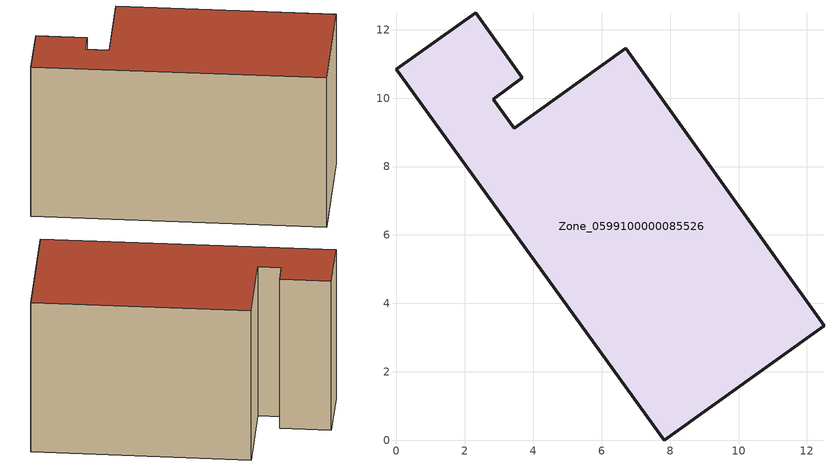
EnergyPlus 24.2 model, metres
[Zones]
Zone_0599100000085526
 floor ground (C_G): 7.82,0 0,10.85 2.32,12.49 3.68,10.59 2.83,9.97 3.44,9.12 6.7,11.46 12.5,3.35 z0
 wall outside (C_F): 12.5,3.35 6.7,11.46 3.44,9.12 2.83,9.97 3.68,10.59 2.32,12.49 0,10.85 7.82,0 12.5,3.35 z0:7.76
 roof outside (C_R): 0,10.85 7.82,0 12.5,3.35 6.7,11.46 3.44,9.12 2.83,9.97 3.68,10.59 2.32,12.49 z7.76
[BUILDING]
Pand.0599100000085526: North Axis=0; Terrain=City; Loads Convergence Tolerance Value=0.04; Temperature Convergence Tolerance Value=0.4; Solar Distribution=FullExterior; Maximum Number of Warmup Days=25; Minimum Number of Warmup Days=1
[Site:Location]
Rotterdam.The.Hague.AP_ZH_NLD Design_Conditions: Latitude=51.96; Longitude=4.45; Time Zone=1; Elevation=-4.5
[SITE:GROUNDTEMPERATURE:BUILDINGSURFACE]
18, 18, 18, 18, 18, 18, 18, 18, 18, 18, 18, 18
[MATERIAL] Thermal Absorptance=0.9; Solar Absorptance=0.7; Visible Absorptance=0.7
Name | Roughness | Thickness | Conductivity | Density | Specific Heat
G.TI.1975-1991 | MediumSmooth | 0.15 | 0.288461 | 540 | 1210
F.TI.1975-1991 | Rough | 0.3 | 0.230769 | 1920 | 840
R.TI.1975-1991 | MediumRough | 0.2 | 0.153846 | 1500 | 1000
[CONSTRUCTION]
C_G: G.TI.1975-1991
C_F: F.TI.1975-1991
C_R: R.TI.1975-1991
[ZONE]
Zone_0599100000085526: Type=1; Multiplier=1; Ceiling Height=Autocalculate; Volume=Autocalculate; Floor Area=autocalculate; Part of Total Floor Area=Yes
[ZONEINFILTRATION:DESIGNFLOWRATE]
Infil_Zone_0599100000085526: Zone or ZoneList or Space or SpaceList=Zone_0599100000085526; Schedule=AlwaysOn; Design Flow Rate Calculation Method=Flow/Area; Flow Rate per Floor Area=0.003; Constant Term Coefficient=1; Temperature Term Coefficient=0; Velocity Term Coefficient=0; Velocity Squared Term Coefficient=0
[HVACTEMPLATE:ZONE:IDEALLOADSAIRSYSTEM]
Zone_0599100000085526: Maximum Heating Supply Air Temperature=50; Minimum Cooling Supply Air Temperature=13; Maximum Heating Supply Air Humidity Ratio=0.0156; Minimum Cooling Supply Air Humidity Ratio=0.0077; Heating Limit=NoLimit; Cooling Limit=NoLimit; Dehumidification Control Type=ConstantSensibleHeatRatio; Cooling Sensible Heat Ratio=0.7; Dehumidification Setpoint=60; Humidification Control Type=None; Humidification Setpoint=30; Outdoor Air Method=None; Outdoor Air Flow Rate per Person=0.00944; Outdoor Air Flow Rate per Zone Floor Area=0; Outdoor Air Flow Rate per Zone=0; Demand Controlled Ventilation Type=None; Outdoor Air Economizer Type=NoEconomizer; Heat Recovery Type=None; Sensible Heat Recovery Effectiveness=0.7; Latent Heat Recovery Effectiveness=0.65
[ZONECONTROL:THERMOSTAT]
ThermostatControl_Zone_0599100000085526: Zone or ZoneList=Zone_0599100000085526; Control Type Schedule=DualSetpointControlType; Control 1=Thermostat_Zone_0599100000085526; Temperature Difference Between Cutout And Setpoint=0
[THERMOSTATSETPOINT:DUALSETPOINT]
Thermostat_Zone_0599100000085526: Heating Setpoint Temperature Schedule=HeatingSetpoint_Zone_0599100000085526; Cooling Setpoint Temperature Schedule=CoolingSetpoint_Zone_0599100000085526
[SCHEDULE:COMPACT]
HeatingSetpoint_Zone_0599100000085526: Through: 12/31, For: AllDays, Until: 24:00, 21
CoolingSetpoint_Zone_0599100000085526: Through: 12/31, For: AllDays, Until: 24:00, 24
DualSetpointControlType: Through: 12/31, For: AllDays, Until: 24:00, 4
AlwaysOn: Through: 12/31, For: AllDays, Until: 24:00, 1
